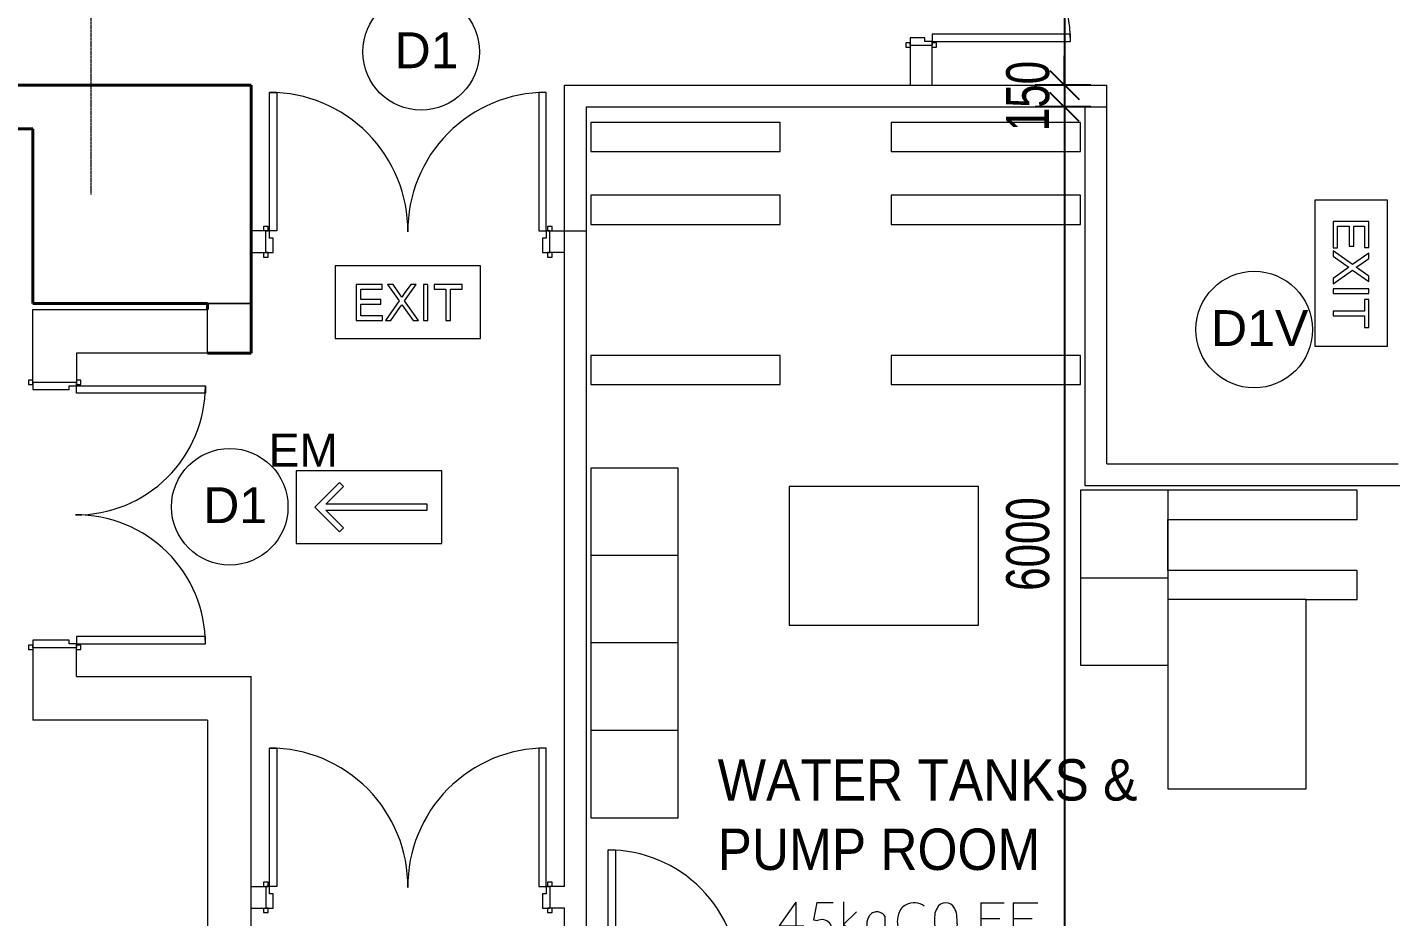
# Model space of a CAD drawing. Header units: millimetres. Extents: x 10569 to 232243, y -25347 to 80743.
# Drawn here: x 75151 to 84513, y 25899 to 32004 of the extents above; entities that cross this region are included whole.
import ezdxf

# ---------------------------------------------------------------- set-up
doc = ezdxf.new("R2010")
doc.units = ezdxf.units.MM
doc.linetypes.add('Grid Line__1_200_', pattern=[10.5, 6, -1.5, 1.5, -1.5])
for name, color, linetype, lineweight in [('A-ANNO-DIMS', 211, 'Continuous', 5), ('A-ANNO-NOTE', 131, 'Continuous', 25), ('A-DETL-GENF', 92, 'Continuous', 20), ('A-DETL-THIN', 151, 'Continuous', 9), ('A-DOOR', 31, 'Continuous', 20), ('A-DOOR-FRAM', 31, 'Continuous', 30), ('A-FLOR', 192, 'Continuous', 9), ('A-GENM', 13, 'Continuous', 20), ('A-WALL', 113, 'Continuous', 20), ('G-ANNO-TEXT', 231, 'Continuous', 5), ('S-COLS', 52, 'Continuous', 20), ('S-GRID', 1, 'Continuous', 5)]:
    doc.layers.add(name, color=color, linetype=linetype, lineweight=lineweight)
doc.styles.add('Arial_2', font='arial.ttf', dxfattribs={"width": 0.7, "height": 295.05988})
doc.styles.add('Swis721 BT_3', font='swiss.ttf', dxfattribs={"height": 1.135285})
doc.styles.add('Swis721 BT_4', font='swiss.ttf', dxfattribs={"height": 245.978428})
doc.styles.add('Swis721 BT_6', font='swiss.ttf', dxfattribs={"width": 0.89, "height": 283.821263})
doc.dimstyles.new('Linear_-_1_5mm_Arial', dxfattribs={"dimscale": 304.8, "dimtxt": 300, "dimasz": 0.656168, "dimexe": 0.656168, "dimexo": 0.0625, "dimgap": 0.328084, "dimtad": 1, "dimdec": 0, "dimzin": 0, "dimdsep": 46, "dimtxsty": 'Arial_2', "dimblk1": 'OBLIQUE', "dimblk2": 'OBLIQUE', "dimsah": 1, "dimcen": 0.09, "dimadec": 0, "dimazin": 0, "dimtfac": 1, "dimtdec": 4, "dimtix": 1, "dimtmove": 0, "dimatfit": 3, "dimfxl": 0.656168, "dimfxlon": 1, "dimtvp": 1, "dimtolj": 1, "dimtzin": 0, "dimarcsym": 2})

# ---------------------------------------------------------------- blocks, each defined once
blk = doc.blocks.new('DLN-Double Door__X03_ - _M19_1900 x 2450 _WH_-16954910-TENDER DRAFT G_F')
at = {"layer": 'A-DOOR', "lineweight": 15}
for p, q in [((-900, -75), (-950, -75)), ((-950, -75), (-950, -1025)), ((-900, -1025), (-900, -75)), ((900, -75), (950, -75)), ((900, -1025), (900, -75)), ((950, -75), (950, -1025)), ((-950, -1025), (-900, -1025)), ((950, -1025), (900, -1025))]:
    blk.add_line(p, q, dxfattribs=at)
for centre, start, end in [((-950, -75), 270, 0.5), ((950, -75), 179.5, 270)]:
    blk.add_arc(centre, 950, start, end, dxfattribs=at)
at = {"layer": 'A-DOOR-FRAM', "lineweight": 15}
for p, q in [((-960, 105), (-990, 105)), ((-990, 105), (-990, 75)), ((-960, 75), (-960, 105)), ((990, 105), (960, 105)), ((960, 105), (960, 75)), ((990, 75), (990, 105)), ((-975, 75), (-960, 75)), ((-925, 75), (-975, 75)), ((-925, -25), (-925, 75)), ((925, 75), (925, -25)), ((975, 75), (925, 75)), ((960, 75), (975, 75)), ((-990, -75), (-990, -105)), ((-960, -75), (-975, -75)), ((-975, -75), (-950, -75)), ((-960, -105), (-960, -75)), ((-950, -75), (-950, -25)), ((-950, -25), (-925, -25)), ((925, -25), (950, -25)), ((950, -25), (950, -75)), ((950, -75), (975, -75)), ((975, -75), (960, -75)), ((960, -75), (960, -105)), ((990, -105), (990, -75)), ((-990, -105), (-960, -105)), ((960, -105), (990, -105))]:
    blk.add_line(p, q, dxfattribs=at)
blk = doc.blocks.new('DLN-Single Door__X01_ - _M02a_ 900 x 2450 _WH_-16935525-TENDER DRAFT G_F')
at = {"layer": 'A-DOOR', "lineweight": 15}
for p, q in [((-450, 975), (-400, 975)), ((-450, 75), (-450, 975)), ((-400, 975), (-400, 75)), ((-490, 105), (-460, 105)), ((-490, 75), (-490, 105)), ((-460, 105), (-460, 75)), ((460, 75), (460, 105)), ((460, 105), (490, 105)), ((490, 105), (490, 75)), ((-460, 75), (-475, 75)), ((-400, 75), (-450, 75)), ((475, 75), (460, 75)), ((-490, -105), (-490, -75)), ((-475, -75), (-460, -75)), ((-460, -75), (-460, -105)), ((460, -105), (460, -75)), ((460, -75), (475, -75)), ((490, -75), (490, -105)), ((-460, -105), (-490, -105)), ((490, -105), (460, -105))]:
    blk.add_line(p, q, dxfattribs=at)
blk.add_arc((-450, 75), 900, 359.5, 90, dxfattribs=at)
at = {"layer": 'A-DOOR-FRAM', "lineweight": 15}
for p, q in [((-475, 75), (-450, 75)), ((-450, 75), (-450, 25)), ((-450, 25), (-425, 25)), ((-425, 25), (-425, -75)), ((425, 25), (450, 25)), ((425, -75), (425, 25)), ((450, 75), (475, 75)), ((450, 25), (450, 75)), ((-425, -75), (-475, -75)), ((475, -75), (425, -75))]:
    blk.add_line(p, q, dxfattribs=at)
blk = doc.blocks.new('DLN-Double Door__X03_ - _M52_1800 x 2450 _WH_-16954923-TENDER DRAFT G_F')
at = {"layer": 'A-DOOR', "lineweight": 15}
for p, q in [((-835, -150), (-885, -150)), ((-885, -150), (-885, -1035)), ((-835, -1035), (-835, -150)), ((835, -150), (885, -150)), ((835, -1035), (835, -150)), ((885, -150), (885, -1035)), ((-885, -1035), (-835, -1035)), ((885, -1035), (835, -1035))]:
    blk.add_line(p, q, dxfattribs=at)
for centre, start, end in [((-885, -150), 270, 0.5), ((885, -150), 179.5, 270)]:
    blk.add_arc(centre, 885, start, end, dxfattribs=at)
at = {"layer": 'A-DOOR-FRAM', "lineweight": 15}
for p, q in [((-895, 180), (-925, 180)), ((-925, 180), (-925, 150)), ((-910, 150), (-895, 150)), ((-860, 150), (-910, 150)), ((-895, 150), (-895, 180)), ((-860, -100), (-860, 150)), ((860, 150), (860, -100)), ((910, 150), (860, 150)), ((925, 180), (895, 180)), ((895, 180), (895, 150)), ((895, 150), (910, 150)), ((925, 150), (925, 180)), ((-925, -150), (-925, -180)), ((-925, -180), (-895, -180)), ((-895, -150), (-910, -150)), ((-910, -150), (-885, -150)), ((-895, -180), (-895, -150)), ((-885, -150), (-885, -100)), ((-885, -100), (-860, -100)), ((860, -100), (885, -100)), ((885, -100), (885, -150)), ((885, -150), (910, -150)), ((910, -150), (895, -150)), ((895, -150), (895, -180)), ((895, -180), (925, -180)), ((925, -180), (925, -150))]:
    blk.add_line(p, q, dxfattribs=at)
blk = doc.blocks.new('DLN-Double Door__X03_ - _M19a_1900 x 2450 _WH_-18812797-TENDER DRAFT G_F')
at = {"layer": 'A-DOOR', "lineweight": 15}
for p, q in [((-900, -75), (-950, -75)), ((-950, -75), (-950, -1025)), ((-900, -1025), (-900, -75)), ((900, -75), (950, -75)), ((900, -1025), (900, -75)), ((950, -75), (950, -1025)), ((-950, -1025), (-900, -1025)), ((950, -1025), (900, -1025))]:
    blk.add_line(p, q, dxfattribs=at)
for centre, start, end in [((-950, -75), 270, 0.5), ((950, -75), 179.5, 270)]:
    blk.add_arc(centre, 950, start, end, dxfattribs=at)
at = {"layer": 'A-DOOR-FRAM', "lineweight": 15}
for p, q in [((-960, 105), (-990, 105)), ((-990, 105), (-990, 75)), ((-960, 75), (-960, 105)), ((990, 105), (960, 105)), ((960, 105), (960, 75)), ((990, 75), (990, 105)), ((-975, 75), (-960, 75)), ((-925, 75), (-975, 75)), ((-925, -25), (-925, 75)), ((925, 75), (925, -25)), ((975, 75), (925, 75)), ((960, 75), (975, 75)), ((-990, -75), (-990, -105)), ((-960, -75), (-975, -75)), ((-975, -75), (-950, -75)), ((-960, -105), (-960, -75)), ((-950, -75), (-950, -25)), ((-950, -25), (-925, -25)), ((925, -25), (950, -25)), ((950, -25), (950, -75)), ((950, -75), (975, -75)), ((975, -75), (960, -75)), ((960, -75), (960, -105)), ((990, -105), (990, -75)), ((-990, -105), (-960, -105)), ((960, -105), (990, -105))]:
    blk.add_line(p, q, dxfattribs=at)
blk = doc.blocks.new('DLN_EXIT Sign Board - DLN_EXIT Sign Board-5973881-TENDER DRAFT G_F')
at = {"layer": 'A-GENM'}
for p, q in [((500, 250), (-500, 250)), ((-500, 250), (-500, -250)), ((500, -250), (500, 250)), ((-176.9, 121.2), (-353.8, 121.2)), ((-353.8, 121.2), (-353.8, -125)), ((-176.9, 90.4), (-176.9, 121.2)), ((-101.6, 121.2), (-138.5, 121.2)), ((-138.5, 121.2), (-59, 9.1)), ((-56.8, 58.1), (-101.6, 121.2)), ((20.3, 121.2), (-24, 58.5)), ((-21.8, 8.8), (57.7, 121.2)), ((57.7, 121.2), (20.3, 121.2)), ((138.5, 121.2), (107.7, 121.2)), ((107.7, 121.2), (107.7, -125)), ((138.5, -125), (138.5, 121.2)), ((373.1, 121.2), (180.8, 121.2)), ((180.8, 121.2), (180.8, 90.4)), ((373.1, 90.4), (373.1, 121.2)), ((-323.1, 17.3), (-323.1, 90.4)), ((-323.1, 90.4), (-176.9, 90.4)), ((-184.6, 17.3), (-323.1, 17.3)), ((-184.6, -13.5), (-184.6, 17.3)), ((-59, 9.1), (-153.8, -125)), ((-41.7, 33.5), (-56.8, 58.1)), ((-24, 58.5), (-41.7, 33.5)), ((73.1, -125), (-21.8, 8.8)), ((180.8, 90.4), (261.5, 90.4)), ((261.5, 90.4), (261.5, -125)), ((292.3, -125), (292.3, 90.4)), ((292.3, 90.4), (373.1, 90.4)), ((-323.1, -94.2), (-323.1, -13.5)), ((-323.1, -13.5), (-184.6, -13.5)), ((-116.4, -125), (-54.7, -37.6)), ((-54.7, -37.6), (-40.2, -17.3)), ((-40.2, -17.3), (-27, -35.8)), ((-27, -35.8), (36.2, -125)), ((-353.8, -125), (-173.1, -125)), ((-173.1, -94.2), (-323.1, -94.2)), ((-173.1, -125), (-173.1, -94.2)), ((-153.8, -125), (-116.4, -125)), ((36.2, -125), (73.1, -125)), ((107.7, -125), (138.5, -125)), ((261.5, -125), (292.3, -125)), ((-500, -250), (500, -250))]:
    blk.add_line(p, q, dxfattribs=at)
blk = doc.blocks.new('DLN_Direction Board - Direction-Red-3889199-TENDER DRAFT G_F')
at = {"layer": 'A-GENM'}
for p, q in [((500, 0), (-500, 0)), ((-500, 0), (-500, -500)), ((500, -500), (500, 0)), ((201.9, -80.3), (173.6, -108.6)), ((371.6, -250), (201.9, -80.3)), ((173.6, -108.6), (295, -230)), ((295, -230), (-400, -230)), ((-400, -230), (-400, -270)), ((-400, -270), (295, -270)), ((295, -270), (173.6, -391.4)), ((201.9, -419.7), (371.6, -250)), ((173.6, -391.4), (201.9, -419.7)), ((-500, -500), (500, -500))]:
    blk.add_line(p, q, dxfattribs=at)
blk = doc.blocks.new('DLN-Double Door__X04_ - _M19_ 1900 x 2450 _WH_-16908813-TENDER DRAFT G_F')
at = {"layer": 'A-DOOR', "lineweight": 15}
for p, q in [((-900, -75), (-950, -75)), ((-950, -75), (-950, -1025)), ((-900, -1025), (-900, -75)), ((900, -75), (950, -75)), ((900, -1025), (900, -75)), ((950, -75), (950, -1025)), ((-950, -1025), (-900, -1025)), ((950, -1025), (900, -1025))]:
    blk.add_line(p, q, dxfattribs=at)
for centre, start, end in [((-950, -75), 270, 0.5), ((950, -75), 179.5, 270)]:
    blk.add_arc(centre, 950, start, end, dxfattribs=at)
at = {"layer": 'A-DOOR-FRAM', "lineweight": 15}
for p, q in [((-960, 105), (-990, 105)), ((-990, 105), (-990, 75)), ((-960, 75), (-960, 105)), ((990, 105), (960, 105)), ((960, 105), (960, 75)), ((990, 75), (990, 105)), ((-975, 75), (-960, 75)), ((-925, 75), (-975, 75)), ((-925, -25), (-925, 75)), ((925, 75), (925, -25)), ((975, 75), (925, 75)), ((960, 75), (975, 75)), ((-990, -75), (-990, -105)), ((-960, -75), (-975, -75)), ((-975, -75), (-950, -75)), ((-960, -105), (-960, -75)), ((-950, -75), (-950, -25)), ((-950, -25), (-925, -25)), ((925, -25), (950, -25)), ((950, -25), (950, -75)), ((950, -75), (975, -75)), ((975, -75), (960, -75)), ((960, -75), (960, -105)), ((990, -105), (990, -75)), ((-990, -105), (-960, -105)), ((960, -105), (990, -105))]:
    blk.add_line(p, q, dxfattribs=at)
blk = doc.blocks.new('DLN_2D- CO2F_E - COFE-19082813-TENDER DRAFT G_F')
at = {"layer": 'A-DETL-GENF'}
for p, q in [((86.7, 335.3), (-27.7, 171.9)), ((86.7, 335.3), (86.7, 86)), ((231.7, 331.8), (208.6, 213)), ((231.7, 331.8), (343.3, 331.8)), ((414.6, 336.5), (414.6, 92.4)), ((1356.6, 330.4), (1516.6, 330.4)), ((1356.6, 330.4), (1356.6, 75.6)), ((1579.7, 330.4), (1749.7, 330.4)), ((1579.7, 330.4), (1579.7, 75.6)), ((208.6, 213), (234.7, 207.9)), ((414.6, 180.8), (502.8, 268.9)), ((698, 238.7), (698, 76.5)), ((1356.6, 221.3), (1486.6, 221.3)), ((1579.7, 221.3), (1709.7, 221.3)), ((-27.7, 171.9), (141, 171.9)), ((414.6, 180.8), (527.7, 92.4)), ((1038.2, 186.8), (1047.6, 127.5)), ((1194.4, 186.8), (1185, 127.5)), ((1245, 20), (1286.7, 57.1)), ((1579.7, 75.6), (1749.7, 75.6)), ((1224.3, -10.2), (1307.9, -10.2))]:
    blk.add_line(p, q, dxfattribs=at)
for centre, radius in [((131.8, 102.5), 7.48), ((1540.3, 96.7), 3), ((1780.6, 96.7), 3), ((-140, -6.8), 60)]:
    blk.add_circle(centre, radius, dxfattribs=at)
for centre, radius, start, end in [((889.7, 227), 100.5, 139.33925, 165.24102), ((889.7, 227), 100.5, 117.37935, 139.33925), ((903.2, 196.9), 133.5, 87.65446, 116.60469), ((904.7, 231.4), 98.9, 49.34871, 87.65446), ((1139.6, 238.4), 99.2, 146.40311, 175.59689), ((1114.2, 267.7), 62.8, 88.11543, 155.88457), ((1118.4, 267.7), 62.8, 24.11543, 91.88457), ((1093, 238.4), 99.2, 4.40311, 33.59689), ((264.8, 143.9), 70.7, 183.80464, 115.19545), ((654.8, 187.9), 80.3, 161.21904, 180.78096), ((689, 176.3), 116.4, 146.78096, 161.21904), ((643, 206.4), 61.4, 118.48629, 146.78096), ((643, 206.4), 61.4, 87.51371, 118.48629), ((642.5, 194.6), 73.2, 66.48629, 87.51371), ((648.8, 209.1), 57.4, 31.04971, 66.48629), ((895.4, 198.8), 111.7, 173.06555, 194.73669), ((1084.3, 174.2), 302.2, 164.9644, 172.75573), ((1870.4, 182.1), 832.2, 175.59689, 179.68031), ((362.2, 182.1), 832.2, 0.31969, 4.40311), ((757.1, 189.3), 182.6, 180.78096, 189.21904), ((661, 173.7), 85.2, 189.21904, 210.78096), ((643, 163), 64.4, 210.78096, 239.21904), ((643, 163), 64.4, 239.21904, 271.05494), ((643, 163), 64.4, 271.05494, 328.58528), ((1183.6, 277.9), 410.6, 195.18247, 200.77345), ((871.4, 159.2), 76.5, 200.57876, 234.83568), ((895.1, 194.6), 119.2, 235.33778, 254.66222), ((903.3, 174.7), 99.8, 297.09208, 320.30909), ((1108.9, 137.2), 62.1, 189, 276.80189), ((1123.7, 137.2), 62.1, 263.19811, 351), ((1259.5, 92.2), 39.4, 141.01687, 178.98313), ((1259.5, 92.2), 39.4, 112.86606, 141.01687), ((1259.5, 92.2), 39.4, 90.38089, 112.86606), ((1265.6, 88.1), 44, 77.71764, 98.28236), ((1264.6, 83.8), 48.4, 58.28236, 77.71764), ((1274.5, 99.8), 29.6, 35.71764, 58.28236), ((1263.6, 91.9), 43.1, 18.28236, 35.71764), ((1277.9, 96.6), 28, 357.71764, 18.28236), ((1276.2, 93.6), 29.7, 342.2769, 3.7231), ((624.1, 76.5), 73.8, 218.39588, 0), ((900.4, 215.4), 140.6, 254.7908, 273.2092), ((903.3, 174.7), 99.8, 272.90792, 297.09208), ((1350.6, -71.3), 140.4, 145.81368, 154.18632), ((1300.9, -37.6), 80.3, 134.18632, 145.81368), ((1227.8, 118.3), 84.9, 313.95514, 330.04486), ((1193.3, 120.1), 116.8, 337.7231, 342.2769)]:
    blk.add_arc(centre, radius, start, end, dxfattribs=at)
blk = doc.blocks.new('GBP_Door Mark1 - 2 x 1_3_RT_ Border WHITE-11425889-TENDER DRAFT G_F')
at = {"layer": 'A-ANNO-NOTE', "lineweight": 5}
blk.add_circle((-31.356, 27.261), 2, dxfattribs=at)
blk = doc.blocks.new('GBP_Door Mark - 2 x 1_3_RT_ Border WHITE-4013245-TENDER DRAFT G_F')
at = {"layer": 'A-ANNO-NOTE', "lineweight": 5}
blk.add_circle((-31.356, 27.261), 2, dxfattribs=at)
blk = doc.blocks.new('_Oblique')
at = {"color": 0, "linetype": 'ByBlock', "lineweight": -2}
blk.add_line((-0.5, -0.5), (0.5, 0.5), dxfattribs=at)
blk = doc.blocks.new('DIMBLOCK77-TENDER DRAFT G_F')
at = {"layer": 'A-ANNO-DIMS', "color": 0, "lineweight": -2, "transparency": 16777216}
for p, q in [((82453.8, 35647.5), (82072.8, 35647.5)), ((82272.8, 35647.5), (82272.8, 31607.5)), ((82453.8, 31607.5), (82072.8, 31607.5))]:
    blk.add_line(p, q, dxfattribs=at)
at = {"layer": 'Defpoints', "color": 0, "transparency": 16777216}
for p in [(82472.8, 35647.5), (82272.8, 31607.5), (82472.8, 31607.5)]:
    blk.add_point(p, dxfattribs=at)
at = {"layer": 'A-ANNO-DIMS', "color": 0, "lineweight": -2, "transparency": 16777216, "xscale": 200, "yscale": 200, "zscale": 200}
for p, rotation in [((82272.8, 35647.5), 90), ((82272.8, 31607.5), 270)]:
    blk.add_blockref('_Oblique', p, dxfattribs=dict(at, rotation=rotation))
at = {"layer": 'A-ANNO-DIMS', "color": 0, "transparency": 16777216, "insert": (82022.2, 33627.5), "char_height": 295.06, "width": 753.231, "attachment_point": 5, "rotation": 90, "style": 'Arial_2'}
blk.add_mtext('\\A1;4040', dxfattribs=at)
blk = doc.blocks.new('DIMBLOCK78-TENDER DRAFT G_F')
at = {"layer": 'A-ANNO-DIMS', "color": 0, "lineweight": -2, "transparency": 16777216}
for p, q in [((82272.8, 31607.5), (82272.8, 31807.5)), ((82453.8, 31607.5), (82072.8, 31607.5)), ((82272.8, 31607.5), (82272.8, 31457.5)), ((82453.8, 31457.5), (82072.8, 31457.5)), ((82272.8, 31457.5), (82272.8, 31257.5))]:
    blk.add_line(p, q, dxfattribs=at)
at = {"layer": 'Defpoints', "color": 0, "transparency": 16777216}
for p in [(82472.8, 31607.5), (82272.8, 31457.5), (82472.8, 31457.5)]:
    blk.add_point(p, dxfattribs=at)
at = {"layer": 'A-ANNO-DIMS', "color": 0, "lineweight": -2, "transparency": 16777216, "xscale": 200, "yscale": 200, "zscale": 200}
for p, rotation in [((82272.8, 31607.5), 270), ((82272.8, 31457.5), 90)]:
    blk.add_blockref('_Oblique', p, dxfattribs=dict(at, rotation=rotation))
at = {"layer": 'A-ANNO-DIMS', "color": 0, "transparency": 16777216, "insert": (82022.2, 31532.5), "char_height": 295.06, "width": 564.923, "attachment_point": 5, "rotation": 90, "style": 'Arial_2'}
blk.add_mtext('\\A1;150', dxfattribs=at)
blk = doc.blocks.new('DIMBLOCK79-TENDER DRAFT G_F')
at = {"layer": 'A-ANNO-DIMS', "color": 0, "lineweight": -2, "transparency": 16777216}
for p, q in [((82453.8, 31457.5), (82072.8, 31457.5)), ((82272.8, 31457.5), (82272.8, 25457.5)), ((82453.8, 25457.5), (82072.8, 25457.5))]:
    blk.add_line(p, q, dxfattribs=at)
at = {"layer": 'Defpoints', "color": 0, "transparency": 16777216}
for p in [(82472.8, 31457.5), (82272.8, 25457.5), (82472.8, 25457.5)]:
    blk.add_point(p, dxfattribs=at)
at = {"layer": 'A-ANNO-DIMS', "color": 0, "lineweight": -2, "transparency": 16777216, "xscale": 200, "yscale": 200, "zscale": 200}
for p, rotation in [((82272.8, 31457.5), 90), ((82272.8, 25457.5), 270)]:
    blk.add_blockref('_Oblique', p, dxfattribs=dict(at, rotation=rotation))
at = {"layer": 'A-ANNO-DIMS', "color": 0, "transparency": 16777216, "insert": (82022.2, 28457.5), "char_height": 295.06, "width": 753.231, "attachment_point": 5, "rotation": 90, "style": 'Arial_2'}
blk.add_mtext('\\A1;6000', dxfattribs=at)
blk = doc.blocks.new('GBP_Door Mark - 2 x 1_3_R_T_ Border _EM_ON_-18777231-TENDER DRAFT G_F')
at = {"layer": 'A-ANNO-NOTE', "lineweight": 5}
blk.add_circle((-31.356, 27.261), 2, dxfattribs=at)
at = {"layer": 'A-ANNO-NOTE', "lineweight": 5, "insert": (-30.02, 29.767), "char_height": 1.1353, "width": 2.7792, "attachment_point": 1, "line_spacing_factor": 1.00667, "style": 'Swis721 BT_3'}
blk.add_mtext('EM', dxfattribs=at)

msp = doc.modelspace()

# ---------------------------------------------------------------- linework, layer by layer
at = {"layer": 'A-DETL-THIN'}
for p, q in [((82983.29298, 28826.48546), (82983.29298, 27626.48546)), ((79620.29296, 28378.48551), (79020.29297, 28378.48551)), ((82383.29298, 28226.48546), (82983.29298, 28226.48546)), ((79620.29296, 27778.48551), (79020.29297, 27778.48551)), ((79620.29296, 27178.48551), (79020.29297, 27178.48551))]:
    msp.add_line(p, q, dxfattribs=at)
at = {"layer": 'A-FLOR'}
for p, q in [((80320.29296, 31351.48546), (79020.29296, 31351.48546)), ((79020.29296, 31351.48546), (79020.29296, 31151.48546)), ((80320.29296, 31151.48546), (80320.29296, 31351.48546)), ((82383.29296, 31351.48546), (81083.29296, 31351.48546)), ((81083.29296, 31351.48546), (81083.29296, 31151.48546)), ((82383.29296, 31151.48546), (82383.29296, 31351.48546)), ((79020.29296, 31151.48546), (80320.29296, 31151.48546)), ((81083.29296, 31151.48546), (82383.29296, 31151.48546)), ((80320.29296, 30851.48546), (79020.29296, 30851.48546)), ((79020.29296, 30851.48546), (79020.29296, 30651.48546)), ((80320.29296, 30651.48546), (80320.29296, 30851.48546)), ((82383.29296, 30851.48546), (81083.29296, 30851.48546)), ((81083.29296, 30851.48546), (81083.29296, 30651.48546)), ((82383.29296, 30651.48546), (82383.29296, 30851.48546)), ((79020.29296, 30651.48546), (80320.29296, 30651.48546)), ((81083.29296, 30651.48546), (82383.29296, 30651.48546)), ((80320.29296, 29751.48546), (79020.29296, 29751.48546)), ((79020.29296, 29751.48546), (79020.29296, 29551.48546)), ((80320.29296, 29551.48546), (80320.29296, 29751.48546)), ((82383.29296, 29751.48546), (81083.29296, 29751.48546)), ((81083.29296, 29751.48546), (81083.29296, 29551.48546)), ((82383.29296, 29551.48546), (82383.29296, 29751.48546)), ((79020.29296, 29551.48546), (80320.29296, 29551.48546)), ((81083.29296, 29551.48546), (82383.29296, 29551.48546)), ((79620.29296, 28978.48551), (79020.29297, 28978.48551)), ((79020.29297, 28978.48551), (79020.29297, 26578.48551)), ((79620.29296, 26578.48551), (79620.29296, 28978.48551)), ((81683.29298, 28851.48546), (80383.29298, 28851.48546)), ((80383.29298, 28851.48546), (80383.29298, 27901.48546)), ((81683.29298, 27901.48546), (81683.29298, 28851.48546)), ((82983.29298, 28826.48546), (82383.29298, 28826.48546)), ((82383.29298, 28826.48546), (82383.29298, 27626.48546)), ((84283.29298, 28826.48546), (82983.29298, 28826.48546)), ((82983.29298, 28826.48546), (82983.29298, 28626.48546)), ((84283.29298, 28626.48546), (84283.29298, 28826.48546)), ((82983.29298, 28626.48546), (84283.29298, 28626.48546)), ((82983.29298, 28276.48547), (82983.29298, 28626.48546)), ((84283.29298, 28276.48547), (82983.29298, 28276.48547)), ((82983.29298, 28276.48547), (82983.29298, 28076.48547)), ((84283.29298, 28076.48547), (84283.29298, 28276.48547)), ((82983.29298, 28076.48547), (82983.29298, 26776.48546)), ((83933.29298, 28076.48547), (82983.29298, 28076.48547)), ((83933.29298, 28076.48547), (84283.29298, 28076.48547)), ((83933.29298, 26776.48546), (83933.29298, 28076.48547)), ((80383.29298, 27901.48546), (81683.29298, 27901.48546)), ((82383.29298, 27626.48546), (82983.29298, 27626.48546)), ((82983.29298, 26776.48546), (83933.29298, 26776.48546)), ((79020.29297, 26578.48551), (79620.29296, 26578.48551))]:
    msp.add_line(p, q, dxfattribs=at)
at = {"layer": 'A-WALL'}
for p, q in [((81214.29296, 31882.48546), (81214.29296, 31607.48546)), ((81214.29296, 31882.48546), (81364.29296, 31882.48546)), ((81364.29296, 31607.48546), (81364.29296, 31882.48546)), ((78839.29296, 31607.48546), (82564.29296, 31607.48546)), ((78839.29296, 26107.48546), (78839.29296, 31607.48546)), ((82564.29296, 29007.48546), (82564.29296, 31607.48546)), ((78989.29296, 31457.48546), (82564.29296, 31457.48546)), ((78989.29296, 31457.48546), (78989.29296, 25182.48547)), ((82414.29296, 28857.48546), (82414.29296, 31457.48546)), ((76689.29296, 30457.48546), (76689.29296, 30607.48546)), ((76789.29296, 30607.48546), (76689.29296, 30607.48546)), ((76789.29296, 30457.48546), (76789.29296, 30607.48546)), ((78739.29296, 30457.48546), (78739.29296, 30607.48546)), ((78739.29296, 30607.48546), (78839.29296, 30607.48546)), ((78839.29296, 30607.48546), (78989.29296, 30607.48546)), ((76689.29296, 30457.48546), (76789.29296, 30457.48546)), ((78839.29296, 30457.48546), (78739.29296, 30457.48546)), ((75189.29297, 29567.48546), (75189.29297, 30067.48546)), ((75189.29297, 30067.48546), (76389.29296, 30067.48546)), ((76389.29296, 29767.48546), (76389.29296, 30067.48546)), ((76389.29296, 29767.48546), (75489.29297, 29767.48546)), ((75489.29297, 29767.48546), (75489.29297, 29567.48546)), ((75189.29297, 29567.48546), (75489.29297, 29567.48546)), ((82564.29296, 29007.48546), (84564.29296, 29007.48546)), ((91689.29296, 28857.48546), (82414.29296, 28857.48546)), ((75189.29297, 27747.48546), (75189.29297, 27247.48546)), ((75189.29297, 27747.48546), (75489.29297, 27747.48546)), ((75489.29297, 27547.48546), (75489.29297, 27747.48546)), ((75489.29297, 27547.48546), (76689.29296, 27547.48546)), ((76689.29296, 25440.81879), (76689.29296, 27547.48546)), ((76389.29296, 27247.48546), (75189.29297, 27247.48546)), ((76389.29296, 27247.48546), (76389.29296, 25440.81879)), ((76689.29296, 26107.48546), (76789.29296, 26107.48546)), ((76789.29296, 26107.48546), (76789.29296, 25957.48546)), ((78839.29296, 26107.48546), (78739.29296, 26107.48546)), ((78739.29296, 26107.48546), (78739.29296, 25957.48546)), ((76689.29296, 25957.48546), (76789.29296, 25957.48546)), ((78839.29296, 25957.48546), (78739.29296, 25957.48546)), ((78839.29296, 25182.48547), (78839.29296, 25957.48546))]:
    msp.add_line(p, q, dxfattribs=at)
at = {"layer": 'A-WALL', "color": 10, "lineweight": 40}
for p, q in [((73939.29297, 31607.48546), (75189.29296, 31607.48546)), ((75189.29296, 31307.48546), (73939.29297, 31307.48546)), ((76389.29296, 30067.48546), (76389.29296, 30107.48546)), ((76689.29296, 30107.48546), (76689.29296, 29767.48546)), ((76389.29296, 29767.48546), (76689.29296, 29767.48546))]:
    msp.add_line(p, q, dxfattribs=at)
at = {"layer": 'A-WALL', "color": 50, "lineweight": 15}
msp.add_line((76689.29296, 30107.48546), (76389.29296, 30107.48546), dxfattribs=at)
at = {"layer": 'S-COLS', "color": 10, "lineweight": 40}
for p, q in [((76689.29296, 31607.48546), (75189.29296, 31607.48546)), ((76689.29296, 31607.48546), (76689.29296, 30107.48546)), ((75189.29296, 31307.48546), (75189.29296, 30107.48546)), ((75189.29296, 30107.48546), (76389.29296, 30107.48546))]:
    msp.add_line(p, q, dxfattribs=at)
at = {"layer": 'S-COLS', "color": 50, "lineweight": 15}
msp.add_line((76389.29296, 30107.48546), (76689.29296, 30107.48546), dxfattribs=at)
at = {"layer": 'S-GRID', "linetype": 'Grid Line__1_200_'}
msp.add_line((75589.29296, 30857.48546), (75589.29296, 35857.48546), dxfattribs=at)

# ---------------------------------------------------------------- block references
at = {"layer": 'A-ANNO-NOTE', "xscale": 200, "yscale": 200, "zscale": 200}
for name, p in [('GBP_Door Mark1 - 2 x 1_3_RT_ Border WHITE-11425889-TENDER DRAFT G_F', (84126.89307, 26383.72092)), ('GBP_Door Mark - 2 x 1_3_RT_ Border WHITE-4013245-TENDER DRAFT G_F', (89846.80326, 24477.02547))]:
    msp.add_blockref(name, p, dxfattribs=at)
at = {"layer": 'A-ANNO-NOTE', "lineweight": 5, "xscale": 200, "yscale": 200, "zscale": 200}
msp.add_blockref('GBP_Door Mark - 2 x 1_3_R_T_ Border _EM_ON_-18777231-TENDER DRAFT G_F', (82812.71881, 23261.24791), dxfattribs=at)
at = {"layer": 'A-DETL-GENF'}
msp.add_blockref('DLN_2D- CO2F_E - COFE-19082813-TENDER DRAFT G_F', (80341.43351, 25664.89748), dxfattribs=at)
at = {"layer": 'A-DOOR', "lineweight": 15}
for name, p, rotation in [('DLN-Double Door__X04_ - _M19_ 1900 x 2450 _WH_-16908813-TENDER DRAFT G_F', (81289.29296, 32857.48546), 90), ('DLN-Double Door__X03_ - _M19a_1900 x 2450 _WH_-18812797-TENDER DRAFT G_F', (77764.29296, 30532.48546), 180), ('DLN-Double Door__X03_ - _M52_1800 x 2450 _WH_-16954923-TENDER DRAFT G_F', (75339.29297, 28657.48546), 89.99999999999997), ('DLN-Double Door__X03_ - _M19_1900 x 2450 _WH_-16954910-TENDER DRAFT G_F', (77764.29296, 26032.48546), 180)]:
    msp.add_blockref(name, p, dxfattribs=dict(at, rotation=rotation))
msp.add_blockref('DLN-Single Door__X01_ - _M02a_ 900 x 2450 _WH_-16935525-TENDER DRAFT G_F', (79589.29296, 25382.48547), dxfattribs=at)
at = {"layer": 'A-GENM'}
for name, p, rotation in [('DLN_EXIT Sign Board - DLN_EXIT Sign Board-5973881-TENDER DRAFT G_F', (84241.79296, 30316.48546), 269.9999999999998), ('DLN_Direction Board - Direction-Red-3889199-TENDER DRAFT G_F', (77496.79296, 28459.98546), 180)]:
    msp.add_blockref(name, p, dxfattribs=dict(at, rotation=rotation))
msp.add_blockref('DLN_EXIT Sign Board - DLN_EXIT Sign Board-5973881-TENDER DRAFT G_F', (77764.29296, 30117.48546), dxfattribs=at)

# ---------------------------------------------------------------- texts
at = {"layer": 'A-ANNO-NOTE', "lineweight": 5, "char_height": 245.978428, "attachment_point": 2, "line_spacing_factor": 1.00667, "style": 'Swis721 BT_4'}
for s, insert, width in [('D1', (77893.21426, 31969.45717), 514.7814219), ('D1V', (83613.12445, 30062.76172), 767.4923018), ('D1', (76579.04, 28846.98417), 514.7814219)]:
    msp.add_mtext(s, dxfattribs=dict(at, insert=insert, width=width))
at = {"layer": 'G-ANNO-TEXT', "color": 7, "insert": (79891.49029, 26980.55584), "char_height": 283.8212635, "width": 3294, "attachment_point": 1, "line_spacing_factor": 1.00667, "style": 'Swis721 BT_6'}
msp.add_mtext('WATER TANKS &\\PPUMP ROOM', dxfattribs=at)

# ---------------------------------------------------------------- dimensions: what is measured, and where the dimension line sits
at = {"layer": 'A-ANNO-DIMS'}
for base, p1, p2, override, picture, middle in [((82272.81866, 31607.48546), (82472.81866, 35647.48546), (82472.81866, 31607.48546), {"dimpost": '<>', "dimfxl": 4040}, 'DIMBLOCK77-TENDER DRAFT G_F', (82022.16905, 33627.48546)), ((82272.81866, 31457.48546), (82472.81866, 31607.48546), (82472.81866, 31457.48546), {"dimpost": '<>', "dimfxl": 150}, 'DIMBLOCK78-TENDER DRAFT G_F', (82022.16905, 31532.48546)), ((82272.81866, 25457.48547), (82472.81866, 31457.48546), (82472.81866, 25457.48547), {"dimpost": '<>', "dimfxl": 5999.999991}, 'DIMBLOCK79-TENDER DRAFT G_F', (82022.16905, 28457.48546))]:
    dim = msp.add_linear_dim(base=base, p1=p1, p2=p2, angle=90, dimstyle='Linear_-_1_5mm_Arial', override=override, dxfattribs=at)
    dim.commit()
    dim.dimension.update_dxf_attribs({"geometry": picture, "text_midpoint": middle})

doc.saveas('drawing.dxf')
